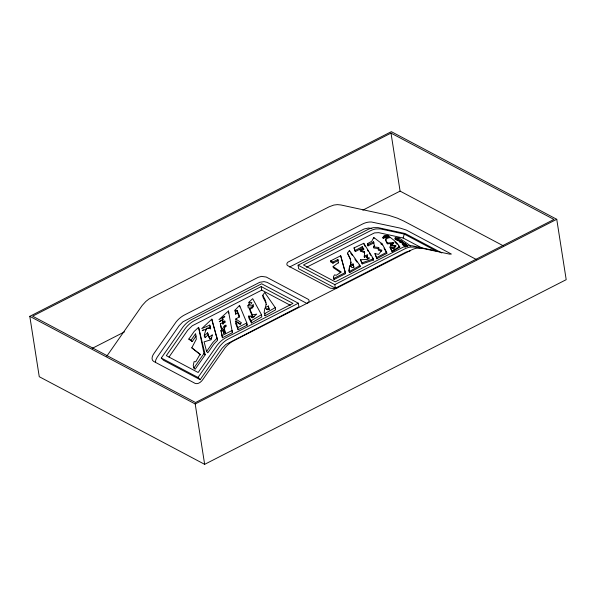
<?xml version="1.0" encoding="UTF-8"?>
<svg xmlns="http://www.w3.org/2000/svg" width="596" height="596" viewBox="0 0 596 596"><rect width="100%" height="100%" fill="white"/><g stroke="black" fill="none" stroke-linecap="round" stroke-linejoin="round"><path stroke-width="0.89" d="M383.176 237.715L387.609 236.537L388.428 237.327L388.391 238.139L387.571 237.357C385.262 237.402 380.941 239.644 383.921 235.897A20.89 8.299 -84.6 0 1 385.456 235.398L387.817 235.465C391.952 238.966 397.584 242.311 399.774 247.206L392.213 251.728L389.911 247.37L393.658 248.882L395.737 246.379L395.774 245.567L390.641 244.881L390.603 245.694L395.737 246.379M385.403 239.175L387.363 242.989L393.278 242.661L393.241 243.473L387.333 243.801L385.366 239.994L386.282 238.385A19.906 8.381 -83.6 0 1 387.884 237.476L388.421 237.327M387.333 243.801L387.363 242.989M387.571 237.357L387.609 236.537M389.829 237.879L387.78 236.277L387.817 235.465M392.213 251.728L389.94 246.55L393.695 248.07L393.658 248.882M367.173 256.109L364.327 257.263L364.514 251.683L360.148 249.813L360.327 250.931L364.685 252.801L364.514 251.683M364.327 257.263L364.469 255.475M225.884 325.185L224.416 328.657L225.146 332.516L223.314 333.447L224.044 332.039L223.656 330.832L220.974 330.415L222.412 337.776L232.41 332.672L228.462 311L218.955 319.612L224.401 316.454L224.834 316.796L222.628 318.204L223.016 324.224L222.673 322.034L224.811 321.035L224.64 322.622L222.509 323.621L221.518 323.092L220.334 323.695L221.861 331.108L223.008 330.705L224.61 328.202L224.267 326.012L225.884 325.185L226.107 326.645M204.339 335.325L205.166 337.641L205.255 337.06M349.606 268.155L348.988 271.828L349.718 272.581L360.14 266.643L359.969 265.518L349.427 250.432L347.468 253.173L350.411 259.528M374.534 246.655L373.618 241.812L367.866 244.755L367.68 243.548L371.762 241.276L373.767 237.454L381.187 243.161L381.053 243.98L382.23 243.935L386.677 252.279L386.849 253.397L376.799 258.716L374.951 253.613L378.527 254.395L381.954 250.223L378.236 249.143L378.9 247.496L373.55 246.878L373.722 247.996L379.078 248.614M266.203 304.169L265.309 307.588L268.356 306.039L269.221 309.175L267.403 309.801L265.347 307.983L264.877 308.221L264.11 312.811L264.84 313.563L265.183 315.753L275.605 309.816L275.263 307.625L264.728 292.532L262.769 295.273L263.112 297.464L265.876 302.708M350.008 265.488L353.055 263.931L353.234 265.049L350.187 266.606L350.91 262.061M350.187 266.606L350.858 264.035M410.718 245.992L398.724 237.722L395.141 237.923L394.835 238.966L396.422 239.406M400.966 242.036L395.684 239.465L395.99 238.43L398.858 239.212L398.553 240.248M398.001 239.853L398.307 238.817L395.141 237.923M398.419 238.758L398.724 237.722M399.529 241.767L399.834 240.732L402.032 241.365L401.726 242.408L399.529 241.767L404.602 244.457L407.053 246.491L407.359 245.455L404.907 243.414L399.834 240.732M402.74 243.891L403.052 242.855M404.602 244.457L404.907 243.414M405.734 246.975L405.004 246.945L405.31 245.902L402.546 243.213L407.359 245.455M405.705 246.2L406.01 245.157M422.683 248.383L403.112 238.005L404.297 234.094L380.494 228.931L376.031 228.946A23.169 16.785 -62.1 0 0 370.339 230.816L303.453 264.974L335.265 281.834L402.151 247.675A23.162 16.777 -62.1 0 1 407.85 245.798L412.313 245.79L436.108 250.953L404.297 234.094M205.911 330.124L206.7 328.068L210.656 328.5L209.762 325.103L201.731 328.627L211.863 319.128L217.547 340.286L213.867 344.086L207.825 352.787L206.589 351.498L204.1 341.851L211.267 339.698L211.379 339.057A29.197 6.966 89.2 0 1 212.139 335.675L212.392 334.803L209.069 337.194L209.941 338.975L211.252 337.939M369.051 258.955L367.762 258.865L366.972 257.777L366.793 256.66L367.71 254.701L364.156 256.146M366.972 257.777L367.576 256.474M200.636 354.955L191.793 347.826L196.352 339.124L195.6 333.633L191.011 340.264L192.255 341.553L196.106 335.958M373.55 246.878L374.363 245.53M221.861 331.108L221.518 328.918L222.666 328.515L224.267 326.012M252.488 308.117L252.145 305.927L253.203 304.31L253.598 306.694L249.761 308.758L250.104 310.948L252.682 317.057L254.44 316.759M251.639 308.08L248.249 307.916L247.906 305.726L248.942 304.228L250.983 304.154L251.914 302.604L248.927 302.299L249.27 304.489M106.751 356.214L142.146 305.51L145.886 301.42L149.104 298.909L329.163 206.775L333.842 205.054L337.403 204.622L340.897 204.972L388.801 215.35L397.316 218.136L403.641 220.982L476.733 259.707M161.307 358.032L182.659 327.435A24.25 17.567 -62.1 0 1 185.46 324.179A23.244 16.837 -62.1 0 1 191.86 319.426L261.659 283.778L298.365 303.23L298.924 306.806L225.713 344.525L221.965 348.377L200.167 379.689L163.453 360.245L161.307 358.032L198.021 377.484L200.167 379.689M169.003 357.093L187.703 330.221L192.27 325.774L261.748 290.14L290.304 305.271M192.255 341.553L188.805 339.094L194.266 331.346L198.587 327.338L203.988 353.495L205.225 354.784L195.123 369.289L193.886 368L193.231 365.467L194.087 361.63L195.726 361.765L200.092 354.195L191.793 347.826M193.886 368L203.988 353.495M206.589 351.498L212.779 342.558L216.899 338.297M198.021 377.484L219.365 346.879A24.25 17.567 -62.1 0 1 222.166 343.631A23.244 16.837 -62.1 0 1 228.566 338.878L298.365 303.23M393.695 248.07L395.774 245.567M204.205 335.958L207.579 332.806L209.069 337.194M205.166 337.641L208.183 334.833L207.579 332.806M235.033 310.173L235.375 311.991L237.081 310.367L237.424 312.557L235.718 314.181L235.033 310.173L239.525 305.383L246.819 322.95L247.161 325.14L238.124 329.737L235.651 323.531L237.022 324.395M203.229 329.685L202.238 330.72L210.105 327.293L209.762 325.103M248.927 302.299L252.689 298.656L261.48 314.71L261.823 316.908L251.467 322.95L248.979 318.301L248.636 316.111L251.11 316.133L252.272 317.906L256.734 314.122L252.339 314.867L249.761 308.758M390.641 244.881L393.278 242.661M390.603 245.694L393.241 243.473M221.332 319.955L219.298 321.803L223.187 319.553M340.703 272.655L333.283 267.641L333.112 266.524L338.424 262.665M392.25 250.916L399.812 246.394M307.126 303.26C309.019 302.723 310.062 299.937 307.834 299.08L266.226 277.036L261.473 276.38L258.187 277.326L184.559 314.934A23.959 17.351 -62.1 0 0 176.222 321.765L153.701 353.86C152.241 355.901 150.944 359.626 153.515 361.332L195.115 383.377C198.073 384.532 201.008 382.051 202.647 379.794L225.161 347.691A23.959 17.351 -62.1 0 1 233.498 340.852L411.359 250.022A23.959 17.351 -62.1 0 1 420.448 247.958L449.682 254.142L451.381 254.06L406.316 230.056L399.99 228.059L371.502 222.017A23.959 17.351 -62.1 0 0 362.413 224.081L288.792 261.696C286.899 262.233 285.856 265.011 288.084 265.868L330.34 288.203L334.445 288.568L337.731 287.63M240.374 324.03L236.12 321.17L235.778 318.979L238.556 317.348L239.443 315.94L237.081 310.367M251.467 322.95L251.125 320.752L261.48 314.71M264.84 313.563L275.263 307.625M349.718 272.581L349.547 271.456L359.969 265.518M362.234 246.699L362.405 247.817L355.335 251.616L355.164 250.499L362.234 246.699L363.962 249.165L360.148 249.813M376.799 258.716L376.62 257.599L386.677 252.279M29.8 316.327L391.348 131.664L556.746 219.298L566.2 279.673L204.651 464.336L39.254 376.702L29.8 316.327L195.197 403.961L204.651 464.336M391.006 133.109L32.594 316.171L195.54 402.516L553.952 219.455L391.006 133.109L400.087 191.115L503.262 245.783M92.171 348.392L124.452 331.905M362.837 210.142L400.087 191.115M289.619 266.993L364.104 228.983L368.44 228.015L371.822 228.514M410.406 250.76L406.07 252.078L335.362 288.196L298.648 268.744L298.089 265.168L367.888 229.52A23.169 16.785 -62.1 0 1 373.588 227.65L378.05 227.635L405.109 233.513L441.815 252.957M261.19 286.564L194.303 320.723A23.244 16.837 -62.1 0 0 187.911 325.483A24.25 17.567 -62.1 0 0 185.103 328.731L166.329 355.641L198.14 372.5L216.922 345.583A24.25 17.567 -62.1 0 1 219.723 342.335A23.244 16.837 -62.1 0 1 226.122 337.582L293.001 303.424L261.19 286.564L261.748 290.14M306.493 267.284L374.407 232.924L378.713 232.656L403.112 238.005M330.601 260.906L332.814 262.076L337.858 259.498L338.029 260.616L332.985 263.194L330.78 262.024L330.601 260.906L340.689 255.751L345.36 272.536L345.531 273.661L334.073 279.509L333.566 277.93M367.68 243.548L368.037 245.872L373.796 242.93L373.618 241.812M266.412 309.391L268.699 308.229L268.356 306.039M334.073 279.509L333.894 278.392L345.36 272.536M222.412 337.776L222.07 335.585L232.067 330.475L232.41 332.672M298.089 265.168L334.803 284.62L404.602 248.972A23.162 16.777 -62.1 0 1 410.294 247.094L414.756 247.087L420.314 248.271M195.197 403.961L556.746 219.298M238.124 329.737L237.782 327.547L246.819 322.95M355.335 251.616L354.039 247.906L363.776 243.302L373.446 258.85L373.618 259.968L362.234 263.924L360.431 259.722L366.711 259.498L369.513 257.882L367.59 257.748L366.793 256.66M362.234 263.924L362.063 262.806L373.446 258.85M360.327 250.931L361.846 250.67M387.78 236.277L385.418 236.21A20.89 8.299 -84.6 0 0 383.884 236.709L383.019 237.297L383.139 238.527M405.31 245.902L407.5 246.215M247.906 305.726L252.145 305.927M395.684 239.465L397.837 240.054M381.522 251.095L378.415 250.26L378.236 249.143M395.99 238.43L402.032 241.365M307.029 303.513L267.06 282.333L264.043 281.617L259.774 282.288L182.883 321.833L179.135 325.684L157.076 357.376L155.712 360.133L155.467 362.636M188.805 339.094L191.011 340.264M404.319 245.418L402.24 244.256L405.004 246.945M333.112 266.524L341.27 272.037L336.226 275.3L334.542 274.845L333.387 276.812L333.894 278.392M235.778 318.979L241.447 322.794L240.106 324.373L235.308 321.341L237.782 327.547M398.307 238.817L398.858 239.212M394.79 241.976L397.137 244.315M349.547 271.456L348.809 270.703L349.584 266.114L350.053 265.876L352.102 267.693L353.92 267.075L353.055 263.931M264.453 315.001L265.183 315.753M398.352 245.612L399.774 247.206M362.405 247.817L363.702 249.672M350.657 253.054L352.236 255.319M354.873 259.096L356.982 262.113M359.09 265.131L360.14 266.643M364.432 245.202L365.4 246.751M367.337 249.866L368.298 251.415M369.267 252.972L370.719 255.304M372.172 257.636L373.618 259.968M248.636 316.111L251.125 320.752M384.018 248.085L386.849 253.397M360.431 259.722L362.063 262.806M347.468 253.173L350.232 258.411L351.081 263.179M262.769 295.273L265.533 300.518L266.211 304.534M208.183 334.833L209.941 338.975M354.039 247.906L355.164 250.499M237.424 312.557L239.45 317.333M374.951 253.613L376.62 257.599M246.468 323.472L247.161 325.14M212.452 322.183L216.586 336.762M345.531 273.661L340.689 255.751M353.234 265.049L353.882 267.403M268.699 308.229L269.131 309.801M210.105 327.293L210.552 328.992M198.587 327.338L205.225 354.784M220.334 323.695L221.518 328.918M220.974 330.415L222.07 335.585M224.759 330.847L225.199 333.164M235.375 312.371L235.718 314.181M337.858 259.498L338.454 262.992M382.23 243.935L382.401 245.053M381.187 243.161L381.365 244.278M373.767 237.454L373.945 238.571M367.59 257.748L367.762 258.865M363.776 243.302L363.947 244.42M349.427 250.432L349.606 251.549M332.814 262.076L332.985 263.194M252.339 314.867L252.682 317.057M251.11 316.133L251.341 317.601M239.525 305.383L239.756 306.843M228.462 311L228.804 313.191M224.811 321.035L225.035 322.496M223.656 330.832L223.999 333.022M222.666 328.515L223.008 330.705M211.863 319.128L212.206 321.326M367.851 244.665L368.037 245.872M334.803 284.62L335.362 288.196M222.628 318.204L222.673 322.034M386.245 239.19A19.906 8.381 -83.6 0 1 387.311 238.519M216.46 335.95A60.524 3.196 79.4 0 1 217.391 339.28M204.309 335.235A27.632 7.487 -89.8 0 1 205.896 330.042"/></g></svg>
